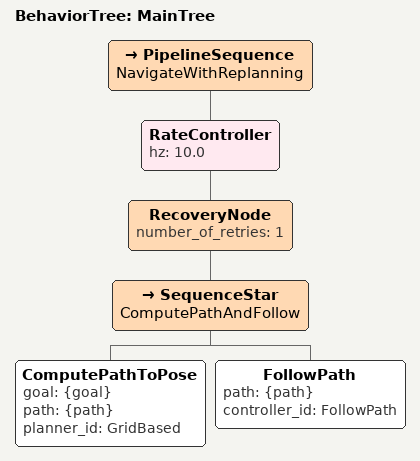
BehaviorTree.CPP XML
<root main_tree_to_execute="MainTree">
  <BehaviorTree ID="MainTree">
    <PipelineSequence name="NavigateWithReplanning">
      <RateController hz="10.0">
        <RecoveryNode number_of_retries="1">
          <SequenceStar name="ComputePathAndFollow">
            <ComputePathToPose goal="{goal}" path="{path}" planner_id="GridBased"/>
            <FollowPath path="{path}" controller_id="FollowPath"/>
          </SequenceStar>
        </RecoveryNode>
      </RateController>
    </PipelineSequence>
  </BehaviorTree>
</root>
